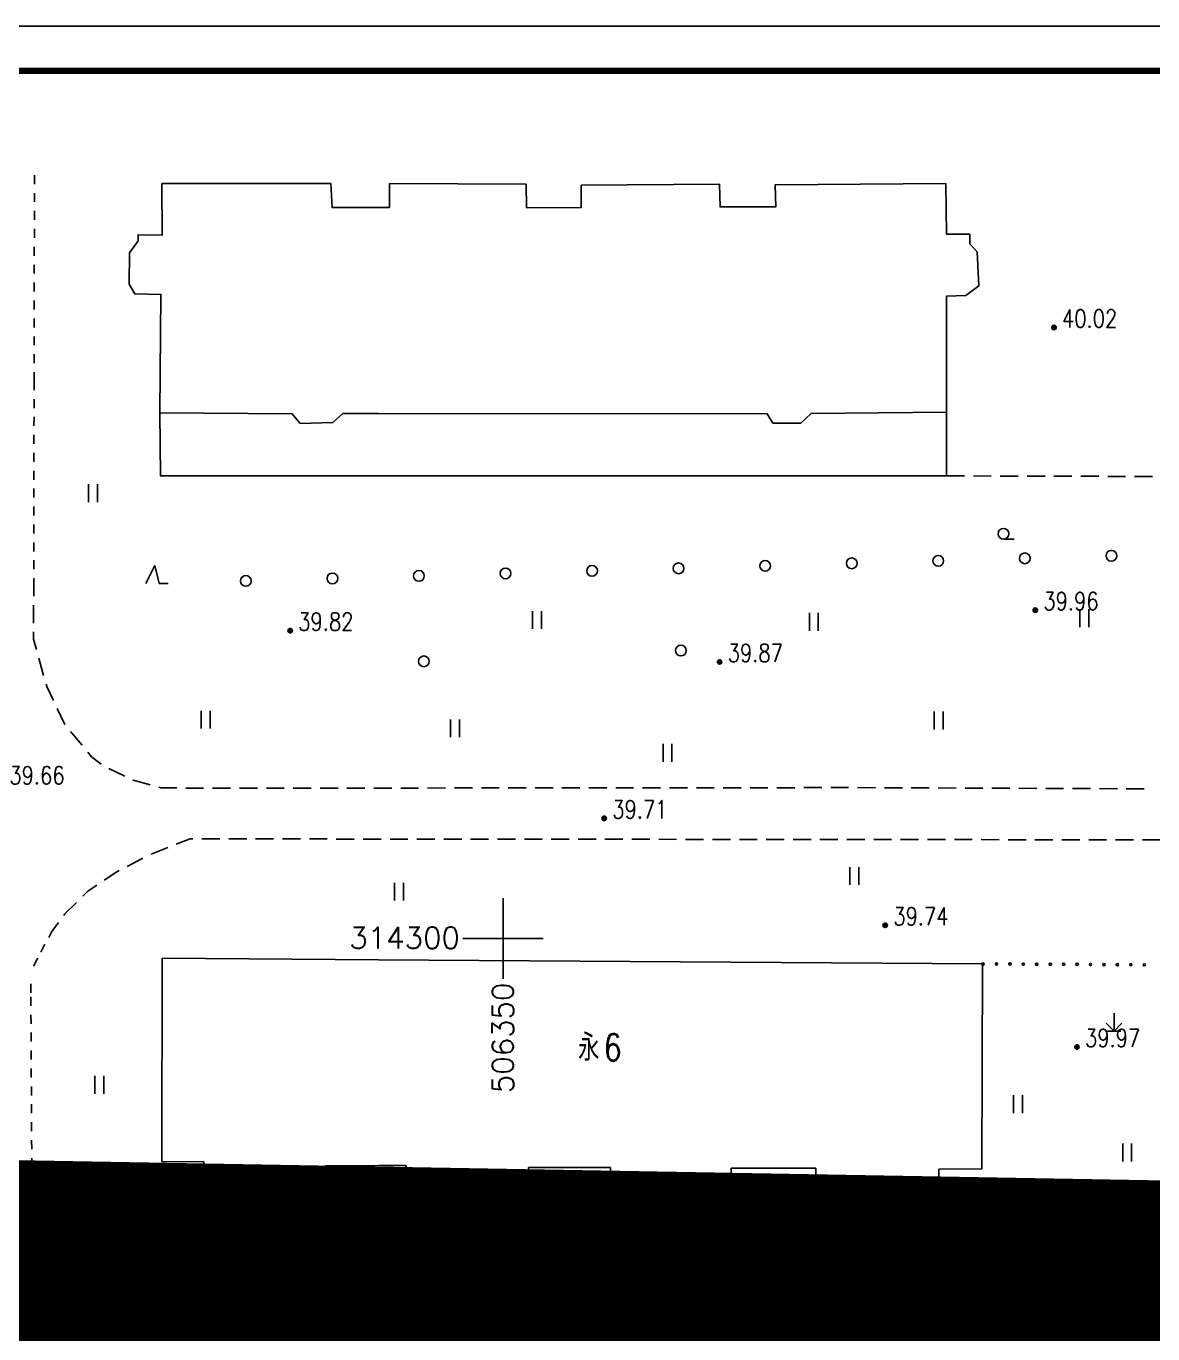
# Model space of a CAD drawing. Header units: inches. Extents: x 505347 to 508499, y 312634 to 313316.
# Drawn here: x 505969.8 to 506032.7, y 312885.4 to 312958.4 of the extents above; entities that cross this region are included whole.
import ezdxf
from ezdxf.enums import TextEntityAlignment as Align

# ---------------------------------------------------------------- set-up
doc = ezdxf.new("R2010")
doc.units = ezdxf.units.IN
doc.header["$LTSCALE"] = 0.5
doc.header["$MEASUREMENT"] = 0
doc.linetypes.add('XX11', pattern=[2, 1, -1])
for name, color, linetype in [('BJ0', 7, 'Continuous'), ('BJ02', 7, 'Continuous'), ('BJ04', 7, 'Continuous'), ('BJ08', 7, 'Continuous'), ('BJ09', 7, 'Continuous'), ('BJ10', 7, 'Continuous'), ('电信断面图及编号', 3, 'Continuous'), ('电信注记', 3, 'Continuous'), ('道路红线', 1, 'Continuous')]:
    doc.layers.add(name, color=color, linetype=linetype)
doc.styles.add('HZ', font='simplex.shx', dxfattribs={"bigfont": 'hztxt'})
doc.styles.get("Standard").update_dxf_attribs({"font": 'txt.shx', "bigfont": 'hztxt.shx'})
doc.styles.add('粗等线', font='simhei.ttf')
doc.styles.add('细等线', font='txt.shx', dxfattribs={"bigfont": 'ht.shx'})

# ---------------------------------------------------------------- blocks, each defined once
blk = doc.blocks.new('953')
for p, q in [((0, 1.999999999999998), (0, 0)), ((0, 0), (-0.8699999999953434, 0.8699999999953416)), ((-0.75, 0), (0.75, 0)), ((0.8699999999953434, 0.8699999999953416), (0, 0))]:
    blk.add_line(p, q)
blk = doc.blocks.new('9372')
blk.add_line((-0.01000000000931323, -0.5900000000256114), (1.190000000002328, -0.5900000000256114))
blk.add_circle((0, 0), 0.6)
blk = doc.blocks.new('9371')
blk.add_circle((0, 0), 0.6)
blk = doc.blocks.new('BC112')
for p, q in [((-0.4915175116158945, -0.9911522878941952), (-0.4915175116158944, 1.008847712105805)), ((0.5084824883841055, -0.9911522878941952), (0.5084824883841057, 1.008847712105805))]:
    blk.add_line(p, q)
blk = doc.blocks.new('B8211')
blk.add_hatch(color=256).paths.add_polyline_path([(0.25, 0, 1), (-0.25, 0, 1)])
blk.add_circle((0, 0), 0.25)
blk = doc.blocks.new('831')
for radius in [0.25, 0.15, 0.04999999999999999]:
    blk.add_circle((0, 0), radius)
blk = doc.blocks.new('111111')
for p, q in [((518331.0761376971, 303651.0611006333), (518751.0761376971, 303651.0611006333)), ((518751.0761376971, 303651.0611006333), (518331.0761376971, 303651.0611006333))]:
    blk.add_line(p, q)
at = {"const_width": 0.35}
blk.add_lwpolyline([(518343.5761376971, 303648.5611006333), (518748.5761376971, 303648.5611006333), (518748.5761376971, 303505.1112142971), (518343.5761376971, 303505.1112142971)], close=True, dxfattribs=at)

msp = doc.modelspace()

# ---------------------------------------------------------------- linework, layer by layer
at = {"color": 1, "const_width": 0.2, "elevation": 82.3}
msp.add_lwpolyline([(505918.4385721411, 312953.3985756052), (505918.438572141, 312890.5843488463), (506228.3175942299, 312890.6217181603)], dxfattribs=at)
at = {"layer": 'BJ0'}
for q in [(505996.3955721411, 312909.7283488463, 82.3), (505994.1455721411, 312907.4783488463, 82.3), (505996.3955721411, 312905.2283488463, 82.3), (505998.6455721411, 312907.4783488463, 82.3)]:
    msp.add_line((505996.3955721411, 312907.4783488463, 82.3), q, dxfattribs=at)
at = {"layer": 'BJ02', "linetype": 'Continuous'}
for p, q in [((505977.3465721411, 312895.0313488463, 82.3), (505977.3745721411, 312906.3663488462, 82.3)), ((505977.3745721411, 312906.3663488462, 82.3), (505989.4375625142, 312906.2838808228, 82.3)), ((505989.4375625142, 312906.2838808228, 82.3), (506023.1585721411, 312906.0533488463, 82.3)), ((506023.1585721411, 312906.0533488463, 82.3), (506023.1295721411, 312894.6243488463, 82.3)), ((505979.6955721411, 312894.9993488463, 82.3), (505977.3465721411, 312895.0313488463, 82.3)), ((505977.3465721411, 312895.0313488463, 82.3), (505977.3465721411, 312895.0313488463, 82.3)), ((505979.6645721411, 312893.1263488462, 82.3), (505979.6955721411, 312894.9993488463, 82.3)), ((505986.4905721411, 312894.7783488462, 82.3), (505986.4595721411, 312893.0313488463, 82.3)), ((505989.4375625142, 312894.7992680326, 82.3), (505986.4905721411, 312894.7783488462, 82.3)), ((505990.9985721411, 312894.8103488463, 82.3), (505989.4375625142, 312894.7992680326, 82.3)), ((505991.0945721411, 312893.0643488463, 82.3), (505990.9985721411, 312894.8103488463, 82.3)), ((505997.8255721411, 312894.6843488463, 82.3), (505997.7625721411, 312892.9703488463, 82.3)), ((506002.3975721411, 312894.6853488463, 82.3), (505997.8255721411, 312894.6843488463, 82.3)), ((506002.4615721411, 312892.9073488463, 82.3), (506002.3975721411, 312894.6853488463, 82.3)), ((506009.1285721411, 312894.6543488462, 82.3), (506009.0965721411, 312892.8763488462, 82.3)), ((506013.8585721411, 312894.6553488463, 82.3), (506009.1285721411, 312894.6543488462, 82.3)), ((506013.8595721411, 312892.8773488462, 82.3), (506013.8585721411, 312894.6553488463, 82.3)), ((506020.7165721411, 312894.5923488463, 82.3), (506020.6855721411, 312892.7823488463, 82.3)), ((506023.1295721411, 312894.6243488463, 82.3), (506020.7165721411, 312894.5923488463, 82.3)), ((505986.4595721411, 312893.0313488463, 82.3), (505979.6645721411, 312893.1263488462, 82.3)), ((505997.7625721411, 312892.9703488463, 82.3), (505991.0945721411, 312893.0643488463, 82.3)), ((506009.0965721411, 312892.8763488462, 82.3), (506002.4615721411, 312892.9073488463, 82.3)), ((506020.6855721411, 312892.7823488463, 82.3), (506013.8595721411, 312892.8773488462, 82.3)), ((505970.1085721411, 312891.2193488462, 82.3), (505970.1085721411, 312890.3943488463, 82.3)), ((505970.8065721411, 312891.1563488463, 82.3), (505970.1085721411, 312891.2193488462, 82.3)), ((505970.8075721411, 312890.8703488462, 82.3), (505970.8065721411, 312891.1563488463, 82.3)), ((505970.8075721412, 312890.8703488463, 82.3), (505973.4534162982, 312890.8703488462, 82.3)), ((505970.8075721411, 312890.3943488463, 82.3), (505970.8075721411, 312890.8703488462, 82.3)), ((505973.4534162982, 312890.8703488462, 82.3), (505973.4534162982, 312891.1703488462, 82.3)), ((505974.0775721411, 312890.8703488462, 82.3), (505973.4534162982, 312890.8703488462, 82.3)), ((505975.8492582921, 312890.8675802883, 82.3), (505974.0775721411, 312890.8703488462, 82.3)), ((505976.3492576816, 312890.8667989551, 82.3), (505981.1409401452, 312890.8593111444, 82.3)), ((505978.7450989134, 312890.8630550498, 82.3), (505978.7455677133, 312891.1630546835, 82.3)), ((505981.6409395347, 312890.8585298113, 82.3), (505986.4326219983, 312890.8510420006, 82.3)), ((505984.0367807665, 312890.8547859059, 82.3), (505984.0372495665, 312891.1547855396, 82.3)), ((505986.9326213878, 312890.8502606674, 82.3), (505989.4375625142, 312890.8463462751, 82.3)), ((505989.3284626196, 312890.846516762, 82.3), (505989.3289314196, 312891.1465163957, 82.3)), ((505989.4375625142, 312890.8463462751, 82.3), (505991.7243038514, 312890.8427728567, 82.3)), ((505992.2243032409, 312890.8419915235, 82.3), (505997.0159857046, 312890.8345037128, 82.3)), ((505994.6201444727, 312890.8382476182, 82.3), (505994.6206132727, 312891.1382472519, 82.3)), ((505997.5159850941, 312890.8337223796, 82.3), (506002.3076675577, 312890.826234569, 82.3)), ((505999.9118263259, 312890.8299784743, 82.3), (505999.9122951258, 312891.129978108, 82.3)), ((506002.8076669472, 312890.8254532358, 82.3), (506007.5993494108, 312890.8179654251, 82.3)), ((506005.203508179, 312890.8217093304, 82.3), (506005.203976979, 312891.1217089641, 82.3)), ((506008.0993488003, 312890.8171840919, 82.3), (506010.4951900321, 312890.8134401866, 82.3)), ((506010.4951900321, 312890.8134401866, 82.3), (506010.4956588321, 312891.1134398202, 82.3)), ((506011.1935721411, 312890.8123488462, 82.3), (506010.4951900321, 312890.8134401866, 82.3)), ((506012.890993908, 312890.8007792269, 82.3), (506011.1935721411, 312890.8123488462, 82.3)), ((506013.3909822939, 312890.7973713083, 82.3), (506018.1825593063, 312890.7647119404, 82.3)), ((506015.7867708001, 312890.7810416244, 82.3), (506015.7888155513, 312891.081034656, 82.3)), ((506021.0783361985, 312890.7449743379, 82.3), (506021.0803809497, 312891.0449673695, 82.3)), ((506026.3699015968, 312890.7089070514, 82.3), (506026.371946348, 312891.008900083, 82.3)), ((506031.6614669951, 312890.6728397649, 82.3), (506031.6635117463, 312890.9728327965, 82.3)), ((505970.1085721411, 312890.3943488463, 82.3), (505970.8075721411, 312890.3943488463, 82.3)), ((506018.6825476923, 312890.7613040218, 82.3), (506023.4741247047, 312890.7286446539, 82.3)), ((506023.9741130906, 312890.7252367353, 82.3), (506028.765690103, 312890.6925773674, 82.3)), ((506029.2656784889, 312890.6891694488, 82.3), (506034.0572555013, 312890.6565100809, 82.3))]:
    msp.add_line(p, q, dxfattribs=at)
at = {"layer": 'BJ02', "linetype": 'Continuous', "elevation": 82.3}
for points in [[(505989.4375625142, 312936.7836791527), (505987.4615721411, 312936.7863488463), (505986.8895721411, 312936.2783488462), (505985.0805721411, 312936.2143488462), (505984.6355721411, 312936.7543488463), (505977.2375721411, 312936.8183488463), (505977.2995721411, 312943.4223488463), (505975.8385721411, 312943.4543488463), (505975.5205721411, 312943.9943488463), (505975.5525721411, 312945.7403488462), (505976.0285721411, 312946.4073488463), (505976.0285721411, 312946.7563488462), (505977.3615721411, 312946.7243488462), (505977.3605721411, 312949.6143488463), (505986.7905721411, 312949.6143488463), (505986.8545721411, 312948.2803488463), (505989.4375625142, 312948.2803488463)], [(505989.4375625142, 312948.2803488463), (505990.0615721411, 312948.2803488463), (505990.0605721411, 312949.6143488463), (505997.6805721411, 312949.5813488463), (505997.7125721411, 312948.2483488463), (506000.7605721411, 312948.2803488463), (506000.7605721411, 312949.5183488462), (506008.4755721411, 312949.5813488463), (506008.5075721411, 312948.3113488462), (506011.6195721411, 312948.3113488462), (506011.5875721411, 312949.5493488463), (506021.1125721411, 312949.6123488463), (506021.1445721411, 312946.7873488463), (506022.4465721411, 312946.7873488463), (506022.4465721411, 312946.2473488462), (506022.8595721411, 312945.8023488463), (506022.9555721411, 312943.8983488462), (506022.2255721411, 312943.3583488463), (506021.1455721411, 312943.3263488463), (506021.1485721411, 312936.8493488462), (506013.5915721411, 312936.7863488463), (506013.0205721411, 312936.2463488462), (506011.4645721411, 312936.2463488462), (506011.1465721411, 312936.7543488463), (505989.4375625142, 312936.7836791527)]]:
    msp.add_lwpolyline(points, dxfattribs=at)
at = {"layer": 'BJ02', "linetype": 'Continuous', "elevation": 82.3, "flags": 128}
for points in [[(505977.2375721411, 312936.8183488463), (505977.2705721411, 312933.2933488463), (505989.4375625142, 312933.2936261313)], [(505989.4375625142, 312933.2936261313), (506021.1495721411, 312933.2943488462), (506021.1485721411, 312936.8493488462)], [(506021.1495721411, 312933.2943488462), (506022.1495685672, 312933.2916752824)], [(506022.6495667802, 312933.2903385005), (506023.6495632062, 312933.2876649366)], [(506024.1495614193, 312933.2863281547), (506025.1495578453, 312933.2836545908)], [(506025.6495560583, 312933.2823178089), (506026.6495524844, 312933.279644245)], [(506027.1495506974, 312933.2783074631), (506028.1495471235, 312933.2756338993)], [(506028.6495453365, 312933.2742971173), (506029.6495417625, 312933.2716235535)], [(506030.1495399756, 312933.2702867715), (506031.1495364016, 312933.2676132077)], [(506031.6495346146, 312933.2662764257), (506032.6495310407, 312933.2636028619)]]:
    msp.add_lwpolyline(points, dxfattribs=at)
at = {"layer": 'BJ02', "linetype": 'Continuous'}
for centre in [(505976.0992579868, 312890.8671896217, 82.3), (505981.3909398399, 312890.8589204779, 82.3), (505986.6826216931, 312890.850651334, 82.3), (505991.9743035462, 312890.8423821901, 82.3), (505997.2659853993, 312890.8341130462, 82.3), (506002.5576672524, 312890.8258439024, 82.3), (506007.8493491056, 312890.8175747585, 82.3), (506013.140988101, 312890.7990752676, 82.3), (506018.4325534993, 312890.7630079811, 82.3), (506023.7241188976, 312890.7269406946, 82.3), (506029.015684296, 312890.6908734081, 82.3)]:
    msp.add_circle(centre, 0.25, dxfattribs=at)
at = {"layer": 'BJ04', "linetype": 'XX11', "elevation": 82.3, "flags": 128}
for points in [[(505970.2206373933, 312938.5835739466), (505970.2428717868, 312950.4159769696)], [(505970.2009067672, 312928.0835924845), (505970.2206373933, 312938.5835739466)], [(505970.8202339815, 312907.1643030187), (505970.5229372337, 312906.5465619764)], [(505970.0460877738, 312904.4345181674), (505970.0410962776, 312905.4345057098)], [(505970.0436826903, 312904.2191868974), (505970.1085721411, 312891.2193488462)]]:
    msp.add_lwpolyline(points, dxfattribs=at)
at = {"layer": 'BJ04', "linetype": 'Continuous', "elevation": 82.3, "flags": 128}
for points in [[(505970.1999672136, 312927.5835933673), (505970.1980881064, 312926.5835951328)], [(505970.1971485527, 312926.0835960156), (505970.1952694455, 312925.0835977811)], [(505970.3530409301, 312923.605301339), (505970.1935721411, 312924.1803488462), (505970.1943298919, 312924.5835986639)], [(505970.4866554509, 312923.1234848181), (505970.7538844924, 312922.1598517763)], [(505971.2957961249, 312920.7671899746), (505970.9245721411, 312921.5443488462), (505970.8874990132, 312921.6780352553)], [(505971.9431618302, 312919.4142093035), (505971.9405721411, 312919.4173488463), (505971.5113061846, 312920.3160188162)], [(505972.2613216069, 312919.0284965133), (505972.8976411602, 312918.2570709329)], [(505973.9594853553, 312917.2122927783), (505973.4335721411, 312917.6073488463), (505973.2158009369, 312917.8713581428)], [(505974.3950239462, 312916.9703234516), (505975.292944669, 312916.5301662345)], [(505976.7076996135, 312916.0515695107), (505975.7515721411, 312916.3053488462), (505975.7419050303, 312916.310087626)], [(505978.186845628, 312915.8802612728), (505977.3075721411, 312915.8923488462), (505977.1909662501, 312915.9232988674)], [(505979.6867155829, 312915.8614652585), (505979.5625721411, 312915.8613488462), (505978.6867983881, 312915.873388308)], [(505980.186715363, 312915.8619341204), (505981.1867149234, 312915.862871844)], [(505981.6867147035, 312915.8633407059), (505982.6867142639, 312915.8642784295)], [(505983.186714044, 312915.8647472914), (505984.1867136044, 312915.865685015)], [(505984.6867133845, 312915.8661538769), (505985.6867129449, 312915.8670916006)], [(505986.186712725, 312915.8675604624), (505987.1867122854, 312915.8684981861)], [(505987.6867120655, 312915.8689670479), (505988.6867116259, 312915.8699047716)], [(505989.186711406, 312915.8703736334), (505989.4375625142, 312915.8706088625)], [(505989.4375625142, 312915.8706088625), (505990.1867109664, 312915.8713113571)], [(505990.6867107466, 312915.8717802189), (505991.6867103069, 312915.8727179426)], [(505992.1867100871, 312915.8731868044), (505993.1867096474, 312915.8741245281)], [(505993.6867094276, 312915.8745933899), (505994.6867089879, 312915.8755311136)], [(505995.1867087681, 312915.8759999754), (505996.1867083284, 312915.8769376991)], [(505996.6867081086, 312915.8774065609), (505997.6867076689, 312915.8783442846)], [(505998.1867074491, 312915.8788131464), (505999.1867070094, 312915.8797508701)], [(505999.6867067896, 312915.8802197319), (506000.68670635, 312915.8811574556)], [(506001.1867061301, 312915.8816263175), (506002.1867056905, 312915.8825640411)], [(506002.6867054706, 312915.883032903), (506003.686705031, 312915.8839706266)], [(506004.1867048111, 312915.8844394885), (506005.1867043715, 312915.8853772121)], [(506005.6867041516, 312915.885846074), (506006.686703712, 312915.8867837976)], [(506007.1867034921, 312915.8872526595), (506008.1867030525, 312915.8881903831)], [(506008.6867028326, 312915.888659245), (506009.686702393, 312915.8895969687)], [(506010.1867021731, 312915.8900658305), (506011.1867017335, 312915.8910035542)], [(506011.6867015137, 312915.891472416), (506012.686701074, 312915.8924101397)], [(506013.1867008542, 312915.8928790015), (506014.1867004145, 312915.8938167252)], [(506014.6867001947, 312915.894285587), (506015.686699755, 312915.8952233107)], [(506016.186696763, 312915.8938833047), (506017.1866887517, 312915.8898804878)], [(506017.686684746, 312915.8878790793), (506018.6866767347, 312915.8838762623)], [(506019.186672729, 312915.8818748539), (506020.1866647177, 312915.8778720369)], [(506020.6866607121, 312915.8758706285), (506021.6866527008, 312915.8718678115)], [(506022.1866486951, 312915.8698664031), (506023.1866406838, 312915.8658635861)], [(506023.6866366781, 312915.8638621776), (506024.6866286668, 312915.8598593607)], [(506025.1866246611, 312915.8578579522), (506026.1866166499, 312915.8538551353)], [(506026.6866126442, 312915.8518537268), (506027.6866046329, 312915.8478509099)], [(506028.1866006272, 312915.8458495014), (506029.1865926159, 312915.8418466845)], [(506029.6865886102, 312915.839845276), (506030.6865805989, 312915.8358424591)], [(506031.1865765933, 312915.8338410506), (506032.186568582, 312915.8298382337)], [(505979.0879160435, 312913.0351869504), (505978.9285721411, 312913.0353488462), (505978.145192624, 312912.7303585706)], [(505979.5879157854, 312913.0346789431), (505980.5879152693, 312913.0336629285)], [(505981.0879150112, 312913.0331549212), (505982.0879144951, 312913.0321389066)], [(505982.587914237, 312913.0316308993), (505983.5879137209, 312913.0306148847)], [(505984.0879134628, 312913.0301068774), (505985.0879129466, 312913.0290908628)], [(505985.5879126886, 312913.0285828555), (505986.5879121724, 312913.0275668409)], [(505987.0879119143, 312913.0270588336), (505988.0879113982, 312913.026042819)], [(505988.5879111401, 312913.0255348117), (505989.587910624, 312913.0245187971)], [(505989.4375625142, 312913.024671553), (505989.587910624, 312913.0245187971)], [(505990.0879103659, 312913.0240107898), (505991.0879098498, 312913.0229947752)], [(505991.5879095917, 312913.0224867678), (505992.5879090755, 312913.0214707532)], [(505993.0879088175, 312913.0209627459), (505994.0879083013, 312913.0199467313)], [(505994.5879080432, 312913.019438724), (505995.5879075271, 312913.0184227094)], [(505996.087907269, 312913.0179147021), (505997.0879067529, 312913.0168986875)], [(505997.5879064948, 312913.0163906802), (505998.5879059787, 312913.0153746656)], [(505999.0879057206, 312913.0148666583), (506000.0879052044, 312913.0138506437)], [(506000.5879049464, 312913.0133426364), (506001.5879044302, 312913.0123266218)], [(506002.0879041721, 312913.0118186145), (506003.087903656, 312913.0108025999)], [(506003.5879033979, 312913.0102945926), (506004.5879028818, 312913.009278578)], [(506005.0879026237, 312913.0087705707), (506006.0879021076, 312913.0077545561)], [(506006.5879018495, 312913.0072465488), (506007.5879013333, 312913.0062305342)], [(506008.0879010753, 312913.0057225269), (506009.0879005591, 312913.0047065123)], [(506009.587900301, 312913.004198505), (506010.5878997849, 312913.0031824904)], [(506011.0878995268, 312913.0026744831), (506012.0878990107, 312913.0016584684)], [(506012.5878987526, 312913.0011504611), (506013.5878982365, 312913.0001344465)], [(506014.0878979784, 312912.9996264392), (506015.0878974622, 312912.9986104246)], [(506015.5878972042, 312912.9981024173), (506016.587896688, 312912.9970864027)], [(506017.0878964299, 312912.9965783954), (506018.0878959138, 312912.9955623808)], [(506018.5878956557, 312912.9950543735), (506019.5878951396, 312912.9940383589)], [(506020.0878948815, 312912.9935303516), (506021.0878943654, 312912.992514337)], [(506021.5878941073, 312912.9920063297), (506022.5878935911, 312912.9909903151)], [(506023.0878933331, 312912.9904823078), (506024.0878928169, 312912.9894662932)], [(506024.5878925588, 312912.9889582859), (506025.5878920427, 312912.9879422713)], [(506026.0878917846, 312912.987434264), (506027.0878912685, 312912.9864182494)], [(506027.5878910104, 312912.9859102421), (506028.5878904943, 312912.9848942275)], [(506029.0878902362, 312912.9843862202), (506030.08788972, 312912.9833702056)], [(506030.587889462, 312912.9828621983), (506031.5878889458, 312912.9818461837)], [(506032.0878886877, 312912.9813381764), (506033.0878881716, 312912.9803221617)], [(505975.4145574005, 312911.4994538004), (505976.2996028719, 312911.9649583799)], [(505976.7473922701, 312912.1861580829), (505977.6792591727, 312912.548958408)], [(505974.9720346648, 312911.2667015107), (505974.8325721411, 312911.1933488463), (505974.1318852387, 312910.7256791751)], [(505973.715916236, 312910.4482449095), (505973.2135721411, 312910.1133488463), (505972.933486129, 312909.8330421202)], [(505972.5800720149, 312909.479349508), (505971.9445721411, 312908.8433488462), (505971.8844860945, 312908.7622738382)], [(505971.586774797, 312908.3605674984), (505971.2145721411, 312907.8583488463), (505971.0469147624, 312907.5230340888)]]:
    msp.add_lwpolyline(points, dxfattribs=at)
at = {"layer": 'BJ04', "linetype": 'Continuous', "elevation": 82.3}
for points in [[(506112.9955721411, 312890.8388488463), (506112.9075721411, 312886.1363488463), (506031.1695721411, 312886.0068488463), (506015.8280721411, 312886.9783488463), (505989.4375625142, 312887.0144887437)], [(505989.4375625142, 312887.0144887437), (505970.1885721411, 312887.0408488463), (505970.1085721411, 312890.3943488463)]]:
    msp.add_lwpolyline(points, dxfattribs=at)
at = {"layer": 'BJ04', "linetype": 'Continuous'}
for centre in [(506023.1895721411, 312906.0533488463, 82.3), (506023.9395614673, 312906.0493475264, 82.3), (506024.6895507936, 312906.0453462065, 82.3), (506025.4395401198, 312906.0413448866, 82.3), (506026.189529446, 312906.0373435668, 82.3), (506026.9395187722, 312906.0333422469, 82.3), (506027.6895080985, 312906.029340927, 82.3), (506028.4394974247, 312906.0253396071, 82.3), (506029.1894867509, 312906.0213382873, 82.3), (506029.9394760772, 312906.0173369674, 82.3), (506030.6894654034, 312906.0133356475, 82.3), (506031.4394547296, 312906.0093343277, 82.3), (506032.1894440558, 312906.0053330078, 82.3)]:
    msp.add_circle(centre, 0.0625, dxfattribs=at)
at = {"layer": 'BJ04', "linetype": 'XX11'}
msp.add_arc((505972.8198862637, 312904.8661206641, 82.3), 2.827305434634006, 147.8054065102569, 166.5066767739609, dxfattribs=at)
at = {"layer": 'BJ09', "linetype": 'Continuous', "elevation": 82.3, "flags": 128}
for points in [[(505976.4585721411, 312927.2923488463), (505976.9585721411, 312928.2923488463)], [(505976.9585721411, 312928.2923488463), (505977.2085721411, 312927.2923488463)], [(505977.2085721411, 312927.2923488463), (505977.7085721411, 312927.2923488463)], [(505973.8675721411, 312888.0763488463), (505974.3675721411, 312889.0763488463)], [(505974.3675721411, 312889.0763488463), (505974.6175721411, 312888.0763488463)], [(505974.6175721411, 312888.0763488463), (505975.1175721411, 312888.0763488463)]]:
    msp.add_lwpolyline(points, dxfattribs=at)
at = {"layer": 'BJ09', "linetype": 'Continuous'}
for centre, radius in [((506020.6910258608, 312928.5554129767, 82.3), 0.3000059568464274), ((506025.5220258607, 312928.6954129767, 82.3), 0.3000059567418801), ((506030.3540258605, 312928.8364129767, 82.3), 0.3000059566272313), ((505991.7030258608, 312927.7134129766, 82.3), 0.3000059569037519), ((505996.5340258607, 312927.8534129766, 82.3), 0.300005956789103), ((506001.3660258607, 312927.9944129767, 82.3), 0.3000059567418801), ((506006.1970258608, 312928.1344129767, 82.3), 0.3000059568666306), ((506011.0280258607, 312928.2744129766, 82.3), 0.3000059567317785), ((506015.8600258608, 312928.4154129766, 82.3), 0.3000059569037519), ((505982.0400258607, 312927.4324129766, 82.3), 0.300005956789103), ((505986.8720258606, 312927.5734129766, 82.3), 0.300005956721677), ((505979.4860258606, 312888.0304129766, 82.3), 0.3000059567317785), ((505984.3530258609, 312887.9844129767, 82.3), 0.3000059569138535), ((505989.2210258608, 312887.9374129766, 82.3), 0.300005956789103), ((505994.0880258608, 312887.8914129767, 82.3), 0.3000059568666306), ((505998.9560258607, 312887.8454129766, 82.3), 0.300005956789103), ((506003.8230258607, 312887.7994129767, 82.3), 0.3000059567992046), ((506008.6910258607, 312887.7524129766, 82.3), 0.300005956789103), ((506013.5590258607, 312887.7064129765, 82.3), 0.300005956721677), ((506018.4260258609, 312887.6604129766, 82.3), 0.3000059569610763), ((506023.2940258607, 312887.6144129766, 82.3), 0.300005956789103), ((506028.1610258608, 312887.5674129766, 82.3), 0.3000059568363259)]:
    msp.add_circle(centre, radius, dxfattribs=at)
at = {"layer": '电信断面图及编号', "elevation": 82.3}
msp.add_lwpolyline([(505982.6769493962, 312884.6213669595), (505981.7290872183, 312885.0452510778), (505983.0823287325, 312885.0022389103), (505983.1712370233, 312887.7994564816), (505981.7743424241, 312887.8438561429), (505982.6948784647, 312888.1915294198)], dxfattribs=at)
at = {"layer": '道路红线'}
msp.add_line((505918.4385721411, 312890.5843488463, 82.3), (506228.3175942299, 312890.5843488463, 82.3), dxfattribs=at)

# ---------------------------------------------------------------- block references
msp.add_blockref('111111', (-12497.13851700409, 9307.337474971951, 82.3))
at = {"layer": 'BJ08', "xscale": 0.5, "yscale": 0.5, "zscale": 0.5}
for p in [(506027.1475721411, 312941.5803488463, 122.32), (506026.1045721411, 312925.8013488462, 122.26), (506008.4845721411, 312922.9113488463, 122.17), (506002.0415721411, 312914.1793488463, 122.01), (506017.7285721411, 312908.2123488463, 122.04), (506028.4305721411, 312901.4193488462, 122.27), (505970.0245721411, 312887.1133488463, 121.892)]:
    msp.add_blockref('B8211', p, dxfattribs=at)
at = {"layer": 'BJ08', "linetype": 'Continuous', "xscale": 0.5, "yscale": 0.5, "zscale": 0.5}
msp.add_blockref('831', (505984.5125721411, 312924.6563488463, 122.12), dxfattribs=at)
at = {"layer": 'BJ09', "linetype": 'Continuous', "xscale": 0.5, "yscale": 0.5, "zscale": 0.5}
for name, p in [('BC112', (505973.511812966, 312932.330367448, 82.3)), ('9372', (506024.3305721411, 312930.0653488463, 82.3)), ('BC112', (506028.8327996318, 312925.3518235596, 82.3)), ('BC112', (505998.2898853626, 312925.2481542403, 82.3)), ('BC112', (506013.7410432028, 312925.1478632891, 82.3)), ('9371', (506006.3245721411, 312923.5463488463, 82.3)), ('9371', (505991.9745721411, 312922.9423488462, 82.3)), ('BC112', (505979.7866472637, 312919.6848601243, 82.3)), ('BC112', (506020.70589071, 312919.6352634327, 82.3)), ('BC112', (505993.7055960216, 312919.2023236938, 82.3)), ('BC112', (506005.5734183055, 312917.8333628877, 82.3)), ('BC112', (506016.0034991807, 312910.9574483156, 82.3)), ('BC112', (505990.5895267199, 312910.0829036087, 82.3)), ('953', (506030.5061134323, 312902.3045439859, 82.3)), ('BC112', (505973.8661030391, 312899.3015676672, 82.3)), ('BC112', (506025.1397324605, 312898.2184445426, 82.3)), ('BC112', (506031.2300403817, 312895.5175276314, 82.3)), ('953', (506026.4747315796, 312892.9937107905, 82.3))]:
    msp.add_blockref(name, p, dxfattribs=at)

# ---------------------------------------------------------------- texts
at = {"layer": 'BJ0'}
msp.add_text('314300', height=1.2, dxfattribs=at).set_placement((505990.9016147379, 312907.5146577551, 82.3), align=Align.MIDDLE_CENTER)
msp.add_text('506350', height=1.2, rotation=90, dxfattribs=at).set_placement((505996.3811929228, 312901.9259940048, 82.3), align=Align.MIDDLE_CENTER)
at = {"layer": 'BJ08', "width": 0.8}
for s, style, p in [('40.02', 'HZ', (506027.5975721411, 312941.5803488463, 82.3)), ('39.96', 'HZ', (506026.5545721411, 312925.8013488462, 82.3)), ('39.87', 'HZ', (506008.9345721411, 312922.9113488463, 82.3)), ('39.71', 'HZ', (506002.4915721411, 312914.1793488463, 82.3)), ('39.74', 'HZ', (506018.1785721411, 312908.2123488463, 82.3)), ('39.74', 'HZ', (506018.1785721411, 312908.2123488463, 82.3)), ('39.97', 'HZ', (506028.8805721411, 312901.4193488462, 82.3)), ('39.59', '细等线', (505970.4250847752, 312887.4363606377, 121.892))]:
    msp.add_text(s, height=1, dxfattribs=dict(at, style=style)).set_placement(p)
at = {"layer": 'BJ08', "linetype": 'Continuous', "width": 0.8}
for s, p in [('39.82', (505984.9625721411, 312924.6563488463, 82.3)), ('39.66', (505968.8365721411, 312916.0823488462, 82.3))]:
    msp.add_text(s, height=1, dxfattribs=at).set_placement(p)
at = {"layer": 'BJ10', "linetype": 'Continuous', "style": 'HZ', "width": 0.8}
for s, p in [('永', (506000.5795721411, 312900.6423488462, 82.3)), ('6', (506002.0045721411, 312900.6423488462, 82.3)), ('砖', (505985.7996325762, 312887.9775310897, 82.3))]:
    msp.add_text(s, height=1.5, dxfattribs=at).set_placement(p)
at = {"layer": '电信断面图及编号', "style": '粗等线'}
msp.add_text('25', height=1, rotation=267.7778970079924, dxfattribs=at).set_placement((505981.0906300168, 312887.8901613094, 82.3), align=Align.MIDDLE)
at = {"layer": '电信注记', "style": 'HZ', "width": 0.8}
msp.add_text('50X48', height=0.8, rotation=359.919785959912, dxfattribs=at).set_placement((506008.8670546566, 312885.4581822259, 82.3))

doc.saveas('drawing.dxf')
